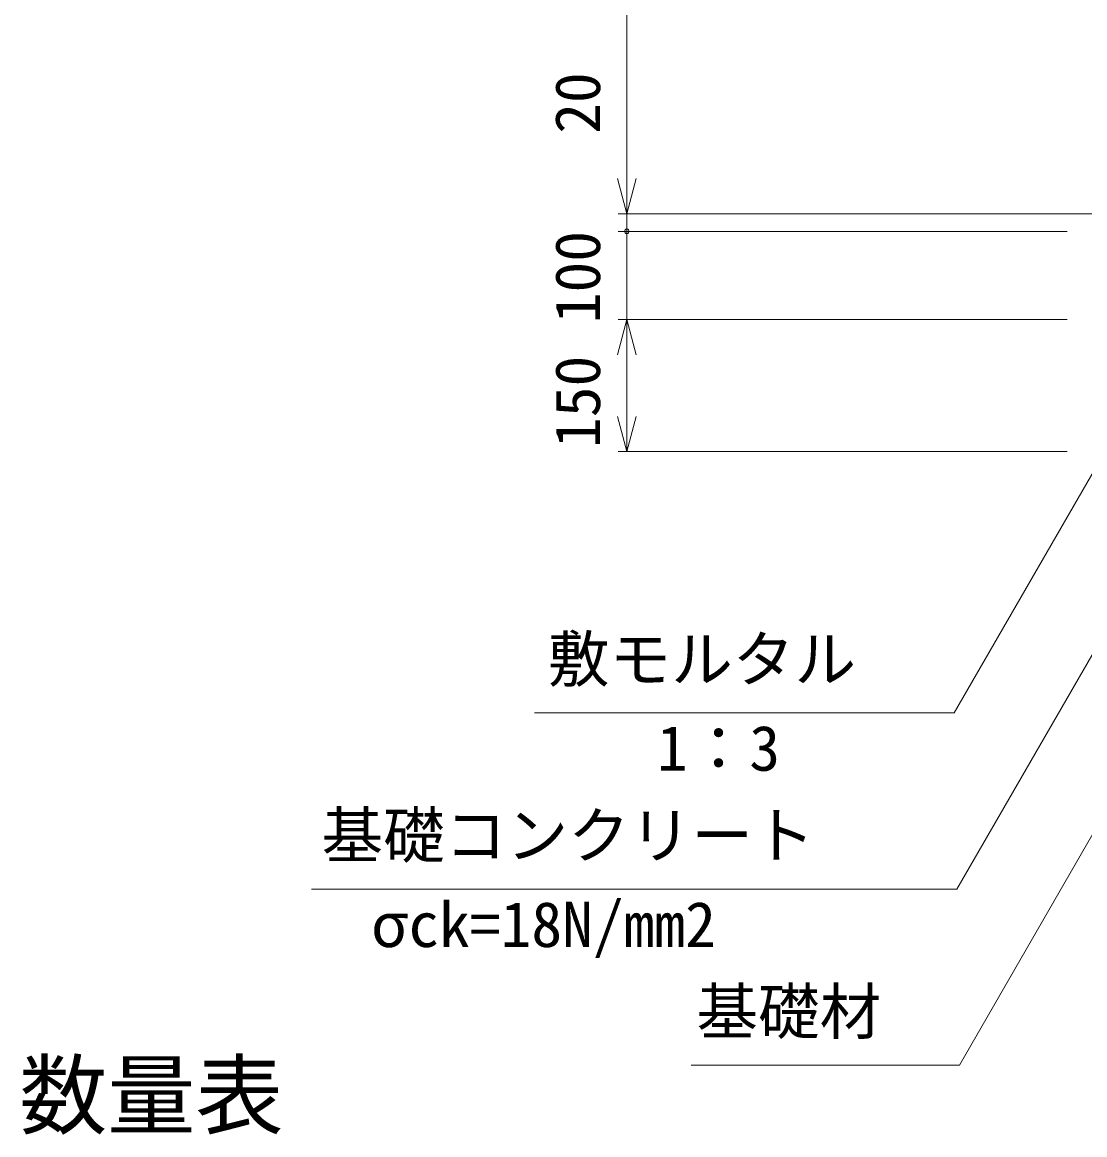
# Model space of a CAD drawing. Units: millimetres, scale not verified. Extents: x 748 to 253048, y 13754 to 73154.
# Drawn here: x 31822 to 37855, y 27127 to 33440 of the extents above; entities that cross this region are included whole.
import ezdxf
from ezdxf.enums import TextEntityAlignment as Align

# ---------------------------------------------------------------- set-up
doc = ezdxf.new("R2010")
doc.units = ezdxf.units.MM
doc.header["$LTSCALE"] = 300
for name, color, linetype, lineweight in [('0_2', 1, 'Continuous', 18), ('D-STR-DIM', 7, 'Continuous', 18), ('D-STR-HTXT', 7, 'Continuous', 18)]:
    doc.layers.add(name, color=color, linetype=linetype, lineweight=lineweight)
doc.layers.add('D-MTR', color=1, linetype='Continuous')
doc.styles.add('ＭＳ ゴシック', font='')
doc.styles.get('ＭＳ ゴシック').set_extended_font_data('MS Gothic')

msp = doc.modelspace()

# ---------------------------------------------------------------- linework, layer by layer
at = {"layer": '0_2'}
for p, q in [((35255.3, 32353.6), (35201.7, 32553.6)), ((35255.3, 32353.6), (35201.7, 32553.6)), ((35308.9, 32553.6), (35255.3, 32353.6)), ((35255.3, 32353.6), (35255.3, 32553.6)), ((35308.9, 32553.6), (35255.3, 32353.6)), ((35255.3, 32353.6), (35255.3, 32553.6)), ((35201.7, 31553.6), (35255.3, 31753.6)), ((35255.3, 31753.6), (35308.9, 31553.6)), ((35255.3, 31753.6), (35255.3, 31553.6)), ((35255.3, 31003.6), (35201.7, 31203.6)), ((35308.9, 31203.6), (35255.3, 31003.6)), ((35255.3, 31003.6), (35255.3, 31203.6))]:
    msp.add_line(p, q, dxfattribs=at)
for start, end in [(90, 270), (90, 270), (270, 90), (270, 90)]:
    msp.add_arc((35255.3, 32253.6), 12.5, start, end, dxfattribs=at)
at = {"layer": 'D-STR-DIM'}
for p, q in [((35255.3, 41153.6), (35255.3, 32553.6)), ((35255.3, 32553.6), (35255.3, 33319.3)), ((38255.3, 32353.6), (35205.3, 32353.6)), ((38255.3, 32353.6), (35205.3, 32353.6)), ((35255.3, 32253.6), (35255.3, 32353.6)), ((37755.3, 32253.6), (35205.3, 32253.6)), ((37755.3, 32253.6), (35205.3, 32253.6)), ((35255.3, 31753.6), (35255.3, 32253.6)), ((35255.3, 32253.6), (35255.3, 32053.6)), ((37755.3, 31753.6), (35205.3, 31753.6)), ((37755.3, 31753.6), (35205.3, 31753.6)), ((35255.3, 31203.6), (35255.3, 31553.6)), ((37755.3, 31003.6), (35205.3, 31003.6))]:
    msp.add_line(p, q, dxfattribs=at)
at = {"layer": 'D-STR-HTXT'}
for p, q in [((38630.7, 32147.7), (37114.1, 29521)), ((39021.8, 31798.7), (37128.9, 28521)), ((39177.8, 31053.1), (37143.7, 27521)), ((37114.1, 29521), (34730, 29521)), ((37128.9, 28521), (33464.9, 28521)), ((37143.7, 27521), (35620.9, 27521))]:
    msp.add_line(p, q, dxfattribs=at)

# ---------------------------------------------------------------- texts
at = {"layer": 'D-MTR', "style": 'ＭＳ ゴシック'}
msp.add_text('数量表', height=366.6, dxfattribs=at).set_placement((31805.3, 27058.1), align=Align.BOTTOM_LEFT)
at = {"layer": 'D-STR-DIM', "color": 1, "style": 'ＭＳ ゴシック'}
for s, p in [('20', (35180.3, 32807.3)), (' 100', (35180.3, 31557.6)), ('150', (35180.3, 31024.1))]:
    msp.add_text(s, height=256.6, rotation=90, dxfattribs=at).set_placement(p, align=Align.BOTTOM_LEFT)
at = {"layer": 'D-STR-HTXT', "color": 1, "style": 'ＭＳ ゴシック'}
for s, p in [('敷モルタル', (34806.8, 29620.9)), ('1：3', (35426.2, 29115.2)), ('基礎コンクリート', (33521.8, 28620.9)), ('σck=18N/mm2', (33802.4, 28115.2)), ('基礎材', (35650.3, 27620.9))]:
    msp.add_text(s, height=256.6, dxfattribs=at).set_placement(p, align=Align.BOTTOM_LEFT)

doc.saveas('drawing.dxf')
